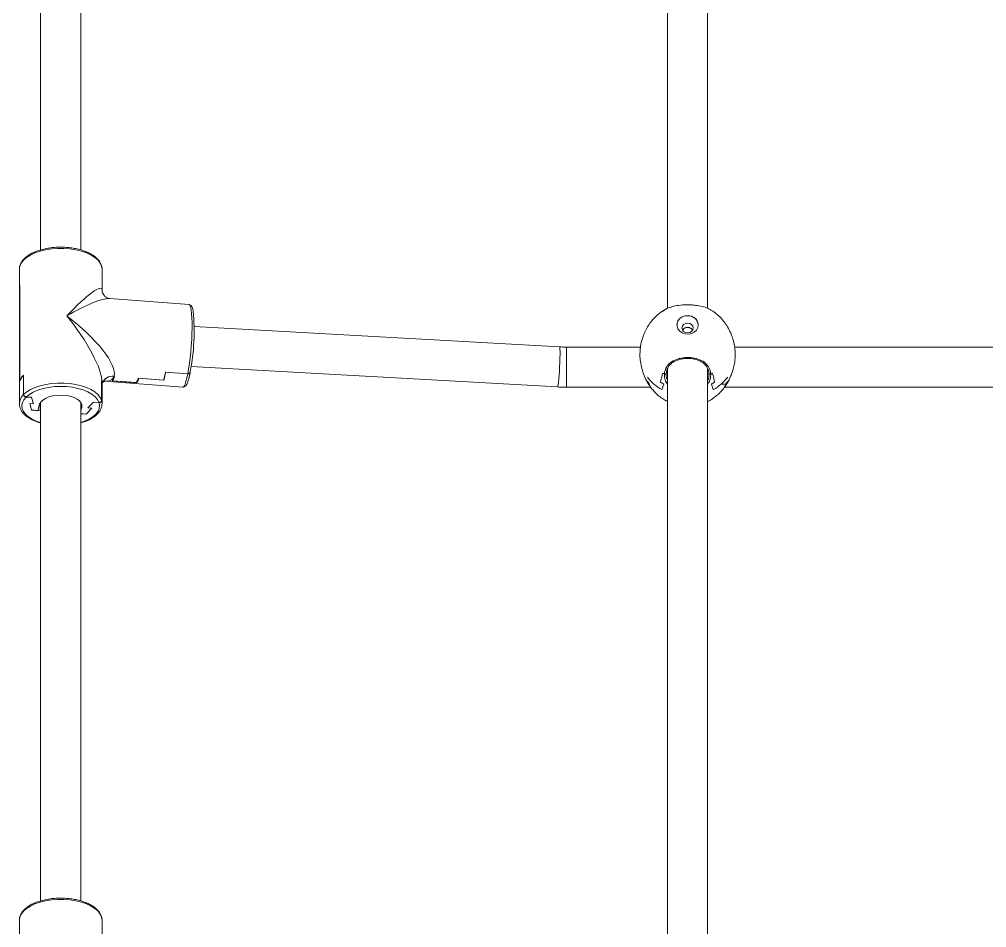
# Model space of a CAD drawing. Header units: millimetres. Extents: x -8092 to 6423, y -6886 to 5604.
# Drawn here: x -461.9 to -76.1, y 2991.9 to 3354.1 of the extents above; entities that cross this region are included whole.
import ezdxf

# ---------------------------------------------------------------- set-up
doc = ezdxf.new("R2010")
doc.units = ezdxf.units.MM
doc.layers.add('DIKOM_ОБЪЕКТ', color=7, linetype='Continuous')

msp = doc.modelspace()

# ---------------------------------------------------------------- linework, layer by layer
at = {"layer": 'DIKOM_ОБЪЕКТ', "color": 7, "linetype": 'Continuous', "lineweight": 15}
for p, q in [((-203.405, 3474.422), (-203.405, 3238.844)), ((-187.405, 3238.84), (-187.405, 3474.437)), ((-453.405, 3460.961), (-453.405, 3262.139)), ((-437.405, 3262.134), (-437.405, 3460.961)), ((-461.905, 3254.452), (-461.902, 3254.602)), ((-461.905, 3254.452), (-461.905, 3246.751)), ((-428.905, 3246.024), (-428.905, 3254.452)), ((-461.905, 3246.664), (-461.905, 3200.805)), ((-461.721, 3209.825), (-461.721, 3247.983)), ((-461.721, 3247.897), (-461.721, 3209.738)), ((-394.226, 3240.311), (-425.819, 3242.696)), ((-246.448, 3223.46), (-392.171, 3231.582)), ((-214.15, 3223.383), (-243.703, 3223.383)), ((-243.703, 3207.383), (-243.703, 3223.383)), ((35.85, 3223.383), (-176.648, 3223.383)), ((-393.384, 3215.625), (-247.338, 3207.484)), ((-203.405, 3214.84), (-203.405, 2979.262)), ((-187.405, 2979.259), (-187.405, 3214.855)), ((-461.721, 3209.825), (-461.695, 3209.823)), ((-460.255, 3212.112), (-460.255, 3204.411)), ((-460.255, 3212.112), (-460.209, 3212.108)), ((-460.209, 3212.245), (-460.209, 3204.458)), ((-429.112, 3209.897), (-429.112, 3202.109)), ((-429.112, 3209.76), (-429.095, 3209.758)), ((-429.095, 3202.058), (-429.095, 3209.758)), ((-427.974, 3209.765), (-396.711, 3207.404)), ((-424.89, 3209.939), (-415.001, 3209.192)), ((-424.605, 3210.467), (-424.605, 3209.977)), ((-415.211, 3209.268), (-424.605, 3209.977)), ((-424.145, 3211.746), (-423.898, 3211.727)), ((-414.504, 3211.018), (-404.368, 3210.252)), ((-414.257, 3210.999), (-404.269, 3210.245)), ((-404.269, 3210.245), (-404.269, 3210.593)), ((-394.724, 3212.73), (-403.623, 3213.402)), ((-403.539, 3213.318), (-403.539, 3213.396)), ((-403.539, 3213.318), (-394.739, 3212.654)), ((-203.921, 3212.79), (-203.921, 3212.367)), ((-428.905, 3208.593), (-428.905, 3209.233)), ((-428.905, 3200.805), (-428.905, 3208.506)), ((-415.001, 3209.192), (-415.001, 3209.658)), ((-243.703, 3207.383), (-210.165, 3207.383)), ((-209.607, 3206.655), (-209.431, 3206.655)), ((-205.655, 3206.442), (-204.905, 3208.627)), ((-204.905, 3208.627), (-205.655, 3206.442)), ((-186.701, 3209.643), (-187.405, 3208.568)), ((-185.905, 3208.627), (-185.155, 3206.442)), ((-185.155, 3206.442), (-185.905, 3208.627)), ((-182.017, 3208.619), (-180.221, 3208.619)), ((-180.642, 3207.383), (39.835, 3207.383)), ((-459.216, 3203.467), (-457.006, 3203.3)), ((-457.036, 3203.353), (-459.168, 3203.514)), ((-456.282, 3200.761), (-457.036, 3203.353)), ((-456.282, 3200.761), (-457.006, 3203.3)), ((-461.905, 3200.805), (-461.888, 3200.426)), ((-456.282, 3200.761), (-457.766, 3200.873)), ((-457.766, 3200.873), (-457.027, 3198.283)), ((-457.766, 3200.873), (-457.027, 3198.333)), ((-457.027, 3198.333), (-457.027, 3198.283)), ((-454.54, 3198.146), (-457.027, 3198.333)), ((-457.027, 3198.283), (-453.665, 3198.029)), ((-454.54, 3198.146), (-453.81, 3200.575)), ((-453.665, 3198.029), (-453.665, 3200.946)), ((-453.405, 3201.38), (-453.405, 3002.558)), ((-437.405, 3002.552), (-437.405, 3201.38)), ((-437, 3199.305), (-437.405, 3197.957)), ((-437, 3200.575), (-437, 3199.305)), ((-435.273, 3196.64), (-433.045, 3199.006)), ((-435.243, 3196.688), (-433.045, 3199.006)), ((-432.285, 3201.484), (-434.528, 3199.118)), ((-432.344, 3201.438), (-434.528, 3199.118)), ((-433.045, 3199.006), (-434.528, 3199.118)), ((-432.344, 3201.438), (-430.134, 3201.271)), ((-430.153, 3201.323), (-432.285, 3201.484)), ((-428.908, 3200.659), (-428.905, 3200.805)), ((-435.243, 3196.688), (-437.405, 3196.852)), ((-437.405, 3196.801), (-435.273, 3196.64)), ((-435.273, 3196.69), (-435.273, 3196.64)), ((-461.905, 2994.87), (-461.902, 2995.02)), ((-461.905, 2994.87), (-461.905, 2987.169)), ((-428.905, 2986.443), (-428.905, 2994.87))]:
    msp.add_line(p, q, dxfattribs=at)
at = {"layer": 'DIKOM_ОБЪЕКТ', "color": 7, "linetype": 'Continuous', "lineweight": 15, "flags": 128}
for points in [[(-461.902, 3254.602), (-461.726, 3255.668), (-461.181, 3256.875), (-460.283, 3258.028), (-459.052, 3259.102), (-457.515, 3260.07), (-455.707, 3260.913), (-453.668, 3261.612), (-451.444, 3262.149), (-449.085, 3262.515), (-446.644, 3262.7), (-444.175, 3262.7), (-441.733, 3262.516), (-439.374, 3262.151), (-437.15, 3261.614), (-435.11, 3260.916), (-433.301, 3260.073), (-431.763, 3259.105), (-430.531, 3258.032), (-429.632, 3256.88), (-429.086, 3255.673), (-428.905, 3254.452)], [(-394.724, 3212.73), (-394.384, 3214.657), (-394.068, 3216.788), (-393.783, 3219.077), (-393.536, 3221.472), (-393.331, 3223.92), (-393.175, 3226.367), (-393.069, 3228.758), (-393.016, 3231.039), (-393.019, 3233.162), (-393.075, 3235.077), (-393.185, 3236.742), (-393.346, 3238.121), (-393.554, 3239.182), (-393.805, 3239.903), (-394.092, 3240.266), (-394.226, 3240.311)], [(-191.155, 3232.255), (-191.344, 3231.172), (-191.894, 3230.184), (-192.755, 3229.38), (-193.852, 3228.832), (-195.088, 3228.588), (-196.351, 3228.67), (-197.53, 3229.071), (-198.521, 3229.754), (-199.234, 3230.66), (-199.608, 3231.707), (-199.608, 3232.804), (-199.234, 3233.851), (-198.521, 3234.757), (-197.53, 3235.44), (-196.351, 3235.84), (-195.088, 3235.922), (-193.852, 3235.679), (-192.755, 3235.13), (-191.894, 3234.327), (-191.344, 3233.339), (-191.155, 3232.255)], [(-195.405, 3232.959), (-196.266, 3232.811), (-196.996, 3232.389), (-197.484, 3231.757), (-197.655, 3231.012), (-197.484, 3230.267), (-196.996, 3229.635), (-196.266, 3229.213), (-195.405, 3229.065), (-194.544, 3229.213), (-193.814, 3229.635), (-193.326, 3230.267), (-193.155, 3231.012), (-193.326, 3231.757), (-193.814, 3232.389), (-194.544, 3232.811), (-195.405, 3232.959)], [(-247.338, 3207.484), (-247.306, 3207.501), (-247.192, 3207.799), (-247.064, 3208.456), (-246.927, 3209.441), (-246.79, 3210.708), (-246.657, 3212.197), (-246.535, 3213.84), (-246.43, 3215.559), (-246.346, 3217.274), (-246.288, 3218.905), (-246.259, 3220.375), (-246.259, 3221.616), (-246.288, 3222.57), (-246.346, 3223.191), (-246.43, 3223.452), (-246.448, 3223.46)], [(-396.711, 3207.404), (-396.527, 3207.45), (-396.185, 3207.817), (-395.827, 3208.54), (-395.461, 3209.604), (-395.096, 3210.986), (-394.739, 3212.654)], [(-460.209, 3204.458), (-458.967, 3205.516), (-457.427, 3206.471), (-455.621, 3207.3), (-453.591, 3207.987), (-451.38, 3208.515), (-449.037, 3208.874), (-446.614, 3209.054), (-444.165, 3209.053), (-441.743, 3208.87), (-439.402, 3208.51), (-437.193, 3207.979), (-435.165, 3207.291), (-433.362, 3206.459), (-431.825, 3205.503), (-430.588, 3204.444), (-429.676, 3203.304), (-429.112, 3202.109)], [(-459.168, 3203.514), (-457.9, 3204.538), (-456.331, 3205.452), (-454.499, 3206.232), (-452.448, 3206.862), (-450.227, 3207.324), (-447.891, 3207.61), (-445.495, 3207.71), (-443.096, 3207.623), (-440.753, 3207.352), (-438.522, 3206.902), (-436.457, 3206.284), (-434.607, 3205.514), (-433.017, 3204.61), (-431.726, 3203.593), (-430.763, 3202.489), (-430.153, 3201.323)], [(-459.216, 3203.467), (-460.119, 3202.382), (-460.686, 3201.242), (-460.903, 3200.072), (-460.765, 3198.898), (-460.276, 3197.749), (-459.447, 3196.65), (-458.297, 3195.626), (-456.851, 3194.701), (-455.144, 3193.895), (-453.405, 3193.285)], [(-437, 3199.305), (-436.92, 3200.195), (-437.212, 3201.074), (-437.861, 3201.903), (-438.84, 3202.646), (-440.106, 3203.272), (-441.604, 3203.751), (-443.267, 3204.064), (-445.024, 3204.197), (-446.798, 3204.143), (-448.511, 3203.906), (-450.088, 3203.496), (-451.461, 3202.93), (-452.569, 3202.233), (-453.363, 3201.437), (-453.81, 3200.575)], [(-428.905, 3200.805), (-428.905, 3200.823), (-429.095, 3202.058)], [(-437.405, 3193.285), (-435.621, 3193.913), (-433.92, 3194.722), (-432.481, 3195.65), (-431.339, 3196.676), (-430.518, 3197.777), (-430.037, 3198.927), (-429.908, 3200.101), (-430.134, 3201.271)], [(-453.405, 3197.997), (-453.506, 3198.013), (-453.665, 3198.029)], [(-461.902, 2995.02), (-461.726, 2996.087), (-461.181, 2997.294), (-460.283, 2998.447), (-459.052, 2999.52), (-457.515, 3000.488), (-455.707, 3001.331), (-453.668, 3002.03), (-451.444, 3002.568), (-449.085, 3002.933), (-446.644, 3003.118), (-444.175, 3003.119), (-441.733, 3002.934), (-439.374, 3002.569), (-437.15, 3002.032), (-435.11, 3001.334), (-433.301, 3000.492), (-431.763, 2999.523), (-430.531, 2998.451), (-429.632, 2997.298), (-429.086, 2996.091), (-428.905, 2994.87)]]:
    msp.add_lwpolyline(points, dxfattribs=at)
at = {"layer": 'DIKOM_ОБЪЕКТ', "color": 7, "linetype": 'Continuous', "lineweight": 15}
for centre, radius, start, end in [((-457.637, 3246.743), 4.268, 163.11048, 179.89468), ((-457.636, 3246.657), 4.269, 163.11204, 179.89636), ((-477.699, 3229.689), 85.498, 349.13061, 5.39343), ((-196.158, 3222.409), 17.75, 118.58443, 121.23912), ((-195.71, 3231.9), 3.954, 85.58346, 176.15333), ((-195.101, 3231.9), 3.954, 3.84612, 94.41699), ((-456.062, 3207.973), 5.954, 134.14326, 161.87743), ((-456.096, 3207.903), 5.917, 134.66322, 161.93331), ((-433.181, 3208.584), 4.276, 0.10996, 17.87684), ((-433.16, 3208.5), 4.255, 0.07631, 17.1969), ((-424.78, 3207.379), 4.413, 81.72264, 159.16009), ((-424.715, 3207.267), 4.515, 82.74991, 158.13282), ((-431.105, 3213.557), 7.192, 329.79281, 345.41575), ((-431.248, 3213.681), 7.606, 330.85776, 345.11649), ((-421.848, 3212.969), 7.599, 330.85259, 345.12335), ((-421.209, 3212.807), 7.184, 329.78248, 345.42076), ((-436.131, 3219.426), 33.061, 343.89077, 349.50254), ((-435.68, 3219.329), 32.698, 343.86992, 349.4066), ((-198.192, 3218.889), 16.099, 214.33586, 219.63872), ((-197.055, 3222.189), 17.943, 216.90231, 241.35997), ((-196.158, 3228.186), 17.75, 238.76088, 241.41557), ((-194.648, 3228.178), 17.742, 298.58404, 301.24002), ((-193.755, 3222.19), 17.943, 298.64009, 323.09763), ((-192.617, 3218.888), 16.097, 320.36133, 325.66454), ((-196.217, 3225.642), 19.105, 238.21452, 242.94994), ((-194.596, 3225.647), 19.111, 297.05093, 301.78488), ((-456.827, 3200.661), 5.08, 132.43898, 178.37966)]:
    msp.add_arc(centre, radius, start, end, dxfattribs=at)
for centre, major_axis, ratio, start_param, end_param in [((-445.405, 3227.629), (16.268, 19.056), 0.1445614, 6.1154456, 7.5367206), ((-445.405, 3227.629), (21.171, 14.357), 0.2181448, 0.2680119, 1.308825), ((-445.405, 3227.629), (20.81, -16.751), 0.2983621, 0.1206052, 1.6914015), ((-445.405, 3227.629), (-15.518, 21.054), 0.266356, 3.4883684, 4.9096435), ((-195.405, 3214.808), (8.5, 0), 0.3570899, 3.321044, 3.4862938), ((-195.405, 3214.808), (8.5, 0), 0.3570899, 5.9384841, 6.1049024), ((-445.405, 3227.629), (20.81, -16.751), 0.2983621, 5.8829027, 6.4037905), ((-445.405, 3227.629), (-15.518, 21.054), 0.266356, 3.4759652, 3.4883684)]:
    msp.add_ellipse(centre, major_axis=major_axis, ratio=ratio, start_param=start_param, end_param=end_param, dxfattribs=at)
for points, knots in [([(-428.929, 3254.199), (-428.921, 3254.249), (-428.845, 3254.712), (-429.007, 3255.599), (-429.425, 3256.804), (-430.167, 3257.95), (-431.187, 3259.026), (-432.49, 3260.018), (-434.049, 3260.906), (-435.83, 3261.668), (-437.792, 3262.289), (-439.895, 3262.761), (-442.099, 3263.077), (-444.363, 3263.232), (-446.646, 3263.225), (-448.906, 3263.056), (-451.1, 3262.727), (-453.189, 3262.243), (-455.134, 3261.61), (-456.9, 3260.837), (-458.455, 3259.931), (-459.764, 3258.901), (-460.799, 3257.761), (-461.503, 3256.533), (-461.865, 3255.47), (-461.862, 3254.831), (-461.861, 3254.628)], [0, 0, 0, 0, 0.0050482, 0.0466175, 0.0879645, 0.1300035, 0.1733204, 0.2177486, 0.2627295, 0.307784, 0.3527189, 0.3975199, 0.4422127, 0.4868362, 0.5314313, 0.5760361, 0.6206784, 0.6654018, 0.7102521, 0.7552765, 0.8005145, 0.8459554, 0.8913835, 0.9362129, 0.9797459, 1, 1, 1, 1]), ([(-425.874, 3242.708), (-425.934, 3242.712), (-426.115, 3242.725), (-426.742, 3242.898), (-427.575, 3243.384), (-428.317, 3244.169), (-428.756, 3245.035), (-428.897, 3245.698), (-428.897, 3245.895), (-428.896, 3245.963)], [0, 0, 0, 0, 0.0830273, 0.2482749, 0.4188014, 0.5946324, 0.7658507, 0.9183668, 1, 1, 1, 1]), ([(-392.597, 3237.977), (-392.62, 3238.113), (-392.712, 3238.643), (-392.9, 3239.181), (-393.197, 3239.736), (-393.574, 3240.104), (-394.006, 3240.335), (-394.229, 3240.299), (-394.256, 3240.295)], [0, 0, 0, 0, 0.1152325, 0.4481683, 0.6525307, 0.8193417, 0.9780397, 1, 1, 1, 1]), ([(-203.91, 3238.619), (-204.392, 3238.348), (-205.48, 3237.737), (-207.054, 3236.542), (-208.647, 3235.063), (-210.116, 3233.343), (-211.428, 3231.403), (-212.542, 3229.261), (-213.429, 3226.945), (-214.049, 3224.486), (-214.402, 3221.992), (-214.388, 3220.325), (-214.381, 3219.52)], [0, 0, 0, 0, 0.0712299, 0.1609451, 0.2550065, 0.3531347, 0.4550558, 0.5604765, 0.6690295, 0.7803174, 0.8938812, 1, 1, 1, 1]), ([(-186.923, 3238.607), (-186.973, 3238.647), (-187.277, 3238.889), (-188.894, 3239.425), (-191.215, 3239.936), (-193.857, 3240.235), (-196.629, 3240.272), (-199.629, 3239.946), (-202.069, 3239.375), (-203.533, 3238.874), (-203.846, 3238.646), (-203.902, 3238.605)], [0, 0, 0, 0, 0.0296674, 0.1808923, 0.3225072, 0.4153326, 0.5546186, 0.6937413, 0.8321597, 0.9698603, 1, 1, 1, 1]), ([(-176.454, 3219.488), (-176.433, 3220.078), (-176.38, 3221.554), (-176.657, 3223.912), (-177.244, 3226.519), (-178.163, 3229.046), (-179.345, 3231.353), (-180.736, 3233.401), (-182.266, 3235.177), (-183.967, 3236.718), (-185.521, 3237.872), (-186.553, 3238.417), (-186.921, 3238.611)], [0, 0, 0, 0, 0.0777578, 0.1941655, 0.311231, 0.428578, 0.5460003, 0.649558, 0.7509671, 0.850021, 0.9464836, 1, 1, 1, 1]), ([(-197.365, 3230.099), (-197.329, 3230.175), (-197.193, 3230.462), (-196.738, 3230.861), (-196.093, 3231.198), (-195.62, 3231.237), (-195.405, 3231.255)], [0, 0, 0, 0, 0.1111398, 0.4206179, 0.7364442, 1, 1, 1, 1]), ([(-195.405, 3231.255), (-195.156, 3231.231), (-194.658, 3231.184), (-194.009, 3230.81), (-193.588, 3230.432), (-193.474, 3230.171), (-193.454, 3230.123)], [0, 0, 0, 0, 0.3081454, 0.61609343, 0.93034949, 1, 1, 1, 1]), ([(-243.703, 3223.383), (-244.239, 3223.387), (-245.155, 3223.395), (-246.069, 3223.441), (-246.448, 3223.46)], [0, 0, 0, 0, 0.5852501, 1, 1, 1, 1]), ([(-214.382, 3219.52), (-214.317, 3218.664), (-214.184, 3216.913), (-213.455, 3214.029), (-212.426, 3211.238), (-211.389, 3209.125), (-210.778, 3208.276), (-210.583, 3208.005)], [0, 0, 0, 0, 0.2030902, 0.4158023, 0.6393217, 0.885144, 1, 1, 1, 1]), ([(-204.651, 3212.599), (-204.518, 3213.425), (-204.246, 3215.124), (-202.505, 3217.189), (-200.241, 3218.432), (-197.674, 3219.122), (-194.91, 3219.322), (-191.864, 3218.892), (-189.218, 3217.809), (-187.277, 3216.108), (-186.336, 3214.262), (-186.206, 3213.034), (-186.16, 3212.599)], [0, 0, 0, 0, 0.1114313, 0.2293604, 0.3390126, 0.4101113, 0.5167108, 0.6232573, 0.7293947, 0.8348078, 0.9414149, 1, 1, 1, 1]), ([(-202.563, 3216.167), (-202.268, 3216.473), (-201.669, 3217.093), (-200.453, 3217.818), (-199.059, 3218.374), (-197.527, 3218.729), (-195.918, 3218.889), (-194.291, 3218.853), (-192.703, 3218.62), (-191.225, 3218.193), (-189.906, 3217.58), (-188.799, 3216.793), (-187.915, 3215.848), (-187.303, 3214.753), (-186.974, 3213.778), (-186.96, 3213.162), (-186.956, 3212.973)], [0, 0, 0, 0, 0.072982, 0.1480014, 0.2224412, 0.2964674, 0.3702305, 0.444343, 0.5183524, 0.5922742, 0.6656105, 0.7389544, 0.8126204, 0.8882864, 0.9657393, 1, 1, 1, 1]), ([(-180.22, 3208.025), (-180, 3208.332), (-179.334, 3209.264), (-178.41, 3211.21), (-177.608, 3213.345), (-176.954, 3215.535), (-176.51, 3217.707), (-176.456, 3219.091), (-176.44, 3219.487)], [0, 0, 0, 0, 0.129637, 0.3931235, 0.5236505, 0.6585926, 0.9024087, 1, 1, 1, 1]), ([(-394.764, 3209.424), (-394.727, 3209.518), (-394.556, 3209.941), (-394.281, 3210.952), (-393.968, 3212.279), (-393.786, 3213.227), (-393.714, 3213.6)], [0, 0, 0, 0, 0.0994721, 0.4496723, 0.7831166, 1, 1, 1, 1]), ([(-393.735, 3213.566), (-393.74, 3213.496), (-393.754, 3213.318), (-393.885, 3213.06), (-394.104, 3212.867), (-394.365, 3212.753), (-394.569, 3212.722), (-394.699, 3212.729), (-394.724, 3212.73)], [0, 0, 0, 0, 0.153151, 0.385803, 0.6117707, 0.7533835, 0.9537014, 1, 1, 1, 1]), ([(-203.854, 3212.973), (-203.839, 3213.242), (-203.801, 3213.956), (-203.371, 3215.015), (-202.937, 3215.817), (-202.58, 3216.151), (-202.563, 3216.167)], [0, 0, 0, 0, 0.2308603, 0.6101459, 0.9805498, 1, 1, 1, 1]), ([(-428.804, 3209.096), (-428.776, 3209.147), (-428.68, 3209.315), (-428.319, 3209.64), (-427.971, 3209.783), (-427.956, 3209.784), (-427.949, 3209.785)], [0, 0, 0, 0, 0.1454828, 0.4899136, 0.7898112, 1, 1, 1, 1]), ([(-393.75, 3213.488), (-393.758, 3213.402), (-393.775, 3213.209), (-393.93, 3212.946), (-394.186, 3212.745), (-394.474, 3212.65), (-394.663, 3212.653), (-394.739, 3212.654)], [0, 0, 0, 0, 0.1872119, 0.4186571, 0.6429075, 0.8564498, 1, 1, 1, 1]), ([(-206.28, 3209.402), (-206.126, 3209.936), (-205.816, 3211.01), (-205.515, 3212.34), (-205.364, 3213.009)], [0, 0, 0, 0, 0.4965727, 1, 1, 1, 1]), ([(-205.364, 3213.009), (-205.513, 3212.349), (-205.814, 3211.018), (-206.124, 3209.943), (-206.28, 3209.402)], [0, 0, 0, 0, 0.4964926, 1, 1, 1, 1]), ([(-203.89, 3213.009), (-203.897, 3212.953), (-203.909, 3212.841), (-204.008, 3212.693), (-204.15, 3212.586), (-204.319, 3212.533), (-204.488, 3212.535), (-204.596, 3212.57), (-204.645, 3212.596), (-204.651, 3212.599)], [0, 0, 0, 0, 0.1776315, 0.3554641, 0.5284124, 0.6893191, 0.8388256, 0.9830187, 1, 1, 1, 1]), ([(-204.651, 3212.599), (-204.603, 3212.578), (-204.508, 3212.537), (-204.346, 3212.531), (-204.191, 3212.569), (-204.055, 3212.651), (-203.95, 3212.771), (-203.897, 3212.897), (-203.892, 3212.98), (-203.89, 3213.009)], [0, 0, 0, 0, 0.145351, 0.2907736, 0.434597, 0.5821261, 0.7386117, 0.906089, 1, 1, 1, 1]), ([(-203.405, 3208.482), (-203.774, 3209.089), (-204.576, 3210.409), (-204.625, 3211.831), (-204.651, 3212.599)], [0, 0, 0, 0, 0.4596843, 1, 1, 1, 1]), ([(-203.89, 3213.009), (-203.919, 3212.222), (-203.953, 3211.275), (-203.484, 3210.393), (-203.405, 3210.244)], [0, 0, 0, 0, 0.83063304, 1, 1, 1, 1]), ([(-187.405, 3210.045), (-187.405, 3210.046), (-186.86, 3210.757), (-186.879, 3211.9), (-186.915, 3212.873), (-186.92, 3213.009)], [0, 0, 0, 0, 0.00038438, 0.86049622, 1, 1, 1, 1]), ([(-186.16, 3212.599), (-186.207, 3212.578), (-186.302, 3212.537), (-186.465, 3212.531), (-186.62, 3212.569), (-186.756, 3212.651), (-186.86, 3212.771), (-186.913, 3212.897), (-186.918, 3212.98), (-186.92, 3213.009)], [0, 0, 0, 0, 0.1453577, 0.290774, 0.4345912, 0.5821265, 0.7386125, 0.9060881, 1, 1, 1, 1]), ([(-186.92, 3213.009), (-186.914, 3212.953), (-186.901, 3212.841), (-186.803, 3212.693), (-186.66, 3212.586), (-186.491, 3212.533), (-186.323, 3212.535), (-186.215, 3212.57), (-186.165, 3212.596), (-186.16, 3212.599)], [0, 0, 0, 0, 0.1776336, 0.3554671, 0.5284163, 0.6893174, 0.8388247, 0.9830186, 1, 1, 1, 1]), ([(-186.16, 3212.599), (-186.157, 3212.51), (-186.125, 3211.53), (-186.427, 3210.541), (-186.701, 3209.643)], [0, 0, 0, 0, 0.09138767, 1, 1, 1, 1]), ([(-185.447, 3213.009), (-185.297, 3212.349), (-184.997, 3211.018), (-184.686, 3209.943), (-184.53, 3209.402)], [0, 0, 0, 0, 0.4964927, 1, 1, 1, 1]), ([(-184.53, 3209.402), (-184.684, 3209.936), (-184.995, 3211.01), (-185.295, 3212.34), (-185.447, 3213.009)], [0, 0, 0, 0, 0.4965729, 1, 1, 1, 1]), ([(-396.682, 3207.42), (-396.492, 3207.43), (-396.096, 3207.452), (-395.669, 3207.772), (-395.325, 3208.176), (-395.036, 3208.682), (-394.85, 3209.19), (-394.764, 3209.424)], [0, 0, 0, 0, 0.1507779, 0.3139806, 0.5021684, 0.7705954, 1, 1, 1, 1]), ([(-247.338, 3207.484), (-246.63, 3207.451), (-245.419, 3207.393), (-244.206, 3207.386), (-243.703, 3207.383)], [0, 0, 0, 0, 0.58525254, 1, 1, 1, 1]), ([(-209.607, 3206.655), (-209.851, 3206.975), (-210.343, 3207.619), (-210.507, 3208.284), (-210.589, 3208.619)], [0, 0, 0, 0, 0.4964798, 1, 1, 1, 1]), ([(-210.589, 3208.619), (-210.508, 3208.289), (-210.345, 3207.624), (-209.854, 3206.979), (-209.607, 3206.655)], [0, 0, 0, 0, 0.4965839, 1, 1, 1, 1]), ([(-210.586, 3208.003), (-210.41, 3207.721), (-210.155, 3207.311), (-209.83, 3206.949), (-209.729, 3206.836)], [0, 0, 0, 0, 0.6858211, 1, 1, 1, 1]), ([(-209.538, 3206.616), (-209.199, 3206.207), (-208.374, 3205.212), (-206.841, 3203.853), (-205.136, 3202.595), (-203.938, 3201.97), (-203.405, 3201.692)], [0, 0, 0, 0, 0.201899, 0.4917568, 0.7739957, 1, 1, 1, 1]), ([(-187.405, 3201.683), (-187.329, 3201.718), (-186.65, 3202.023), (-185.427, 3202.792), (-183.756, 3204.023), (-182.294, 3205.365), (-181.48, 3206.354), (-181.125, 3206.787)], [0, 0, 0, 0, 0.0306561, 0.2718433, 0.5263714, 0.7932672, 1, 1, 1, 1]), ([(-181.125, 3206.787), (-180.996, 3206.931), (-180.653, 3207.315), (-180.381, 3207.749), (-180.212, 3208.019)], [0, 0, 0, 0, 0.377771, 1, 1, 1, 1]), ([(-180.221, 3208.619), (-180.3, 3208.289), (-180.449, 3207.667), (-180.905, 3207.064), (-181.119, 3206.781)], [0, 0, 0, 0, 0.5310135, 1, 1, 1, 1]), ([(-180.221, 3208.619), (-180.3, 3208.289), (-180.449, 3207.667), (-180.905, 3207.064), (-181.119, 3206.781)], [0, 0, 0, 0, 0.5310135, 1, 1, 1, 1]), ([(-459.216, 3203.467), (-459.23, 3203.468), (-459.367, 3203.48), (-459.625, 3203.547), (-459.939, 3203.739), (-460.134, 3203.972), (-460.237, 3204.202), (-460.249, 3204.338), (-460.255, 3204.411)], [0, 0, 0, 0, 0.0260795, 0.2582934, 0.4882092, 0.7092344, 0.8434424, 1, 1, 1, 1]), ([(-459.168, 3203.514), (-459.265, 3203.528), (-459.485, 3203.559), (-459.764, 3203.699), (-459.999, 3203.901), (-460.158, 3204.14), (-460.208, 3204.343), (-460.209, 3204.448), (-460.209, 3204.458)], [0, 0, 0, 0, 0.1825867, 0.4148565, 0.5691921, 0.7738771, 0.9787718, 1, 1, 1, 1]), ([(-429.112, 3202.109), (-429.112, 3202.1), (-429.113, 3201.997), (-429.16, 3201.806), (-429.328, 3201.573), (-429.583, 3201.403), (-429.872, 3201.318), (-430.069, 3201.321), (-430.153, 3201.323)], [0, 0, 0, 0, 0.0211175, 0.2210434, 0.421358, 0.6274991, 0.8430912, 1, 1, 1, 1]), ([(-429.095, 3202.058), (-429.104, 3201.974), (-429.122, 3201.798), (-429.272, 3201.563), (-429.509, 3201.379), (-429.809, 3201.27), (-430.028, 3201.271), (-430.134, 3201.271)], [0, 0, 0, 0, 0.1812132, 0.3816504, 0.5867048, 0.8003106, 1, 1, 1, 1]), ([(-461.846, 3200.36), (-461.83, 3200.128), (-461.786, 3199.481), (-461.37, 3198.453), (-460.647, 3197.308), (-459.622, 3196.232), (-458.321, 3195.238), (-456.758, 3194.354), (-455.116, 3193.634), (-453.928, 3193.279), (-453.405, 3193.123)], [0, 0, 0, 0, 0.0726818, 0.2019557, 0.3333803, 0.468815, 0.6077134, 0.7483411, 0.8892031, 1, 1, 1, 1]), ([(-437.405, 3193.118), (-436.83, 3193.294), (-435.594, 3193.671), (-433.913, 3194.423), (-432.355, 3195.326), (-431.047, 3196.356), (-430.011, 3197.496), (-429.308, 3198.724), (-428.945, 3199.789), (-428.948, 3200.429), (-428.949, 3200.633)], [0, 0, 0, 0, 0.11917401, 0.25598689, 0.393451, 0.53154029, 0.66957224, 0.80580714, 0.93808762, 1, 1, 1, 1]), ([(-428.929, 2994.617), (-428.921, 2994.667), (-428.845, 2995.129), (-429.007, 2996.017), (-429.425, 2997.223), (-430.167, 2998.368), (-431.187, 2999.444), (-432.49, 3000.437), (-434.049, 3001.324), (-435.83, 3002.086), (-437.792, 3002.708), (-439.895, 3003.179), (-442.099, 3003.495), (-444.363, 3003.651), (-446.646, 3003.644), (-448.906, 3003.474), (-451.1, 3003.145), (-453.189, 3002.661), (-455.134, 3002.028), (-456.9, 3001.255), (-458.455, 3000.349), (-459.764, 2999.319), (-460.799, 2998.179), (-461.503, 2996.951), (-461.865, 2995.888), (-461.862, 2995.249), (-461.861, 2995.046)], [0, 0, 0, 0, 0.0050455, 0.0466158, 0.0879644, 0.130001, 0.1733202, 0.2177477, 0.2627275, 0.3077826, 0.3527188, 0.3975184, 0.4422113, 0.4868352, 0.5314304, 0.5760352, 0.6206775, 0.665401, 0.71025, 0.7552753, 0.8005115, 0.8459553, 0.8913826, 0.9362138, 0.9797459, 1, 1, 1, 1])]:
    msp.add_open_spline(points, degree=3, knots=knots, dxfattribs=at)

doc.saveas('drawing.dxf')
